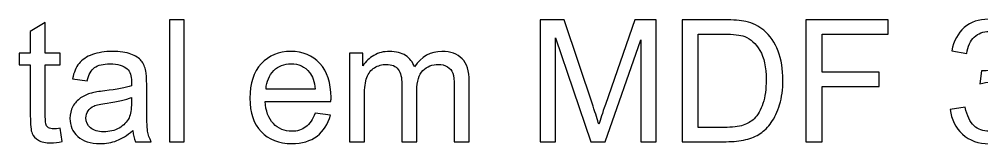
# Model space of a CAD drawing. Header units: millimetres. Extents: x -300 to 279, y -192 to 238.
# Drawn here: x -62.3 to 33.5, y 225.8 to 238.2 of the extents above; entities that cross this region are included whole.
import ezdxf

# ---------------------------------------------------------------- set-up
doc = ezdxf.new("R2010")
doc.units = ezdxf.units.MM
doc.layers.add('CAMADA_1', color=7, linetype='CONTINUOUS')

msp = doc.modelspace()

# ---------------------------------------------------------------- linework, layer by layer
at = {"layer": 'CAMADA_1', "color": 250}
for points, knots in [([(-58.2216, 227.3433), (-58.2216, 227.3433), (-58.0184, 226.0281), (-58.0184, 226.0281), (-58.4361, 225.9406), (-58.8115, 225.8955), (-59.1389, 225.8955), (-59.6779, 225.8955), (-60.0956, 225.9801), (-60.3947, 226.1523), (-60.6911, 226.3244), (-60.8999, 226.5474), (-61.0213, 226.8268), (-61.1426, 227.1062), (-61.2019, 227.6932), (-61.2019, 228.5879), (-61.2019, 228.5879), (-61.2019, 233.6509), (-61.2019, 233.6509), (-61.2019, 233.6509), (-62.3026, 233.6509), (-62.3026, 233.6509), (-62.3026, 233.6509), (-62.3026, 234.8024), (-62.3026, 234.8024), (-62.3026, 234.8024), (-61.2019, 234.8024), (-61.2019, 234.8024), (-61.2019, 234.8024), (-61.2019, 236.9755), (-61.2019, 236.9755), (-61.2019, 236.9755), (-59.7118, 237.8701), (-59.7118, 237.8701), (-59.7118, 237.8701), (-59.7118, 234.8024), (-59.7118, 234.8024), (-59.7118, 234.8024), (-58.2216, 234.8024), (-58.2216, 234.8024), (-58.2216, 234.8024), (-58.2216, 233.6509), (-58.2216, 233.6509), (-58.2216, 233.6509), (-59.7118, 233.6509), (-59.7118, 233.6509), (-59.7118, 233.6509), (-59.7118, 228.5032), (-59.7118, 228.5032), (-59.7118, 228.077), (-59.6864, 227.8033), (-59.6328, 227.6819), (-59.582, 227.5606), (-59.4973, 227.4646), (-59.3788, 227.3912), (-59.2602, 227.3207), (-59.0909, 227.284), (-58.8708, 227.284), (-58.7071, 227.284), (-58.4898, 227.3038), (-58.2216, 227.3433)], [0, 0, 0, 0, 0.05, 0.05, 0.05, 0.1, 0.1, 0.1, 0.15, 0.15, 0.15, 0.2, 0.2, 0.2, 0.25, 0.25, 0.25, 0.3, 0.3, 0.3, 0.35, 0.35, 0.35, 0.4, 0.4, 0.4, 0.45, 0.45, 0.45, 0.5, 0.5, 0.5, 0.55, 0.55, 0.55, 0.6, 0.6, 0.6, 0.65, 0.65, 0.65, 0.7, 0.7, 0.7, 0.75, 0.75, 0.75, 0.8, 0.8, 0.8, 0.85, 0.85, 0.85, 0.9, 0.9, 0.9, 0.95, 0.95, 0.95, 1, 1, 1, 1]), ([(-47.3675, 226.014), (-47.3675, 226.014), (-47.3675, 238.1382), (-47.3675, 238.1382), (-47.3675, 238.1382), (-45.8773, 238.1382), (-45.8773, 238.1382), (-45.8773, 238.1382), (-45.8773, 226.014), (-45.8773, 226.014), (-45.8773, 226.014), (-47.3675, 226.014), (-47.3675, 226.014)], [0, 0, 0, 0, 0.25, 0.25, 0.25, 0.5, 0.5, 0.5, 0.75, 0.75, 0.75, 1, 1, 1, 1]), ([(-10.4869, 226.014), (-10.4869, 226.014), (-10.4869, 238.1382), (-10.4869, 238.1382), (-10.4869, 238.1382), (-8.0824, 238.1382), (-8.0824, 238.1382), (-8.0824, 238.1382), (-5.215, 229.5559), (-5.215, 229.5559), (-4.9497, 228.7572), (-4.7578, 228.1589), (-4.6364, 227.761), (-4.4982, 228.2012), (-4.2808, 228.8503), (-3.9873, 229.7055), (-3.9873, 229.7055), (-1.0692, 238.1382), (-1.0692, 238.1382), (-1.0692, 238.1382), (1.0785, 238.1382), (1.0785, 238.1382), (1.0785, 238.1382), (1.0785, 226.014), (1.0785, 226.014), (1.0785, 226.014), (-0.4624, 226.014), (-0.4624, 226.014), (-0.4624, 226.014), (-0.4624, 236.157), (-0.4624, 236.157), (-0.4624, 236.157), (-4.0014, 226.014), (-4.0014, 226.014), (-4.0014, 226.014), (-5.4464, 226.014), (-5.4464, 226.014), (-5.4464, 226.014), (-8.946, 236.3433), (-8.946, 236.3433), (-8.946, 236.3433), (-8.946, 226.014), (-8.946, 226.014), (-8.946, 226.014), (-10.4869, 226.014), (-10.4869, 226.014)], [0, 0, 0, 0, 0.0666667, 0.0666667, 0.0666667, 0.1333333, 0.1333333, 0.1333333, 0.2, 0.2, 0.2, 0.2666667, 0.2666667, 0.2666667, 0.3333333, 0.3333333, 0.3333333, 0.4, 0.4, 0.4, 0.4666667, 0.4666667, 0.4666667, 0.5333333, 0.5333333, 0.5333333, 0.6, 0.6, 0.6, 0.6666667, 0.6666667, 0.6666667, 0.7333333, 0.7333333, 0.7333333, 0.8, 0.8, 0.8, 0.8666667, 0.8666667, 0.8666667, 0.9333333, 0.9333333, 0.9333333, 1, 1, 1, 1]), ([(3.6524, 226.014), (3.6524, 226.014), (3.6524, 238.1382), (3.6524, 238.1382), (3.6524, 238.1382), (7.8292, 238.1382), (7.8292, 238.1382), (8.7719, 238.1382), (9.4915, 238.0818), (9.9882, 237.9661), (10.6825, 237.8052), (11.2752, 237.5145), (11.7662, 237.0968), (12.4069, 236.555), (12.8838, 235.8664), (13.1999, 235.0253), (13.5188, 234.1843), (13.6769, 233.2219), (13.6769, 232.141), (13.6769, 231.221), (13.5696, 230.4054), (13.3551, 229.6942), (13.1407, 228.983), (12.8641, 228.3931), (12.5282, 227.9275), (12.1896, 227.4618), (11.8227, 227.0949), (11.4219, 226.8296), (11.024, 226.5615), (10.5414, 226.3583), (9.977, 226.22), (9.4097, 226.0817), (8.7606, 226.014), (8.0268, 226.014), (8.0268, 226.014), (3.6524, 226.014), (3.6524, 226.014)], [0, 0, 0, 0, 0.0833333, 0.0833333, 0.0833333, 0.1666667, 0.1666667, 0.1666667, 0.25, 0.25, 0.25, 0.3333333, 0.3333333, 0.3333333, 0.4166667, 0.4166667, 0.4166667, 0.5, 0.5, 0.5, 0.5833333, 0.5833333, 0.5833333, 0.6666667, 0.6666667, 0.6666667, 0.75, 0.75, 0.75, 0.8333333, 0.8333333, 0.8333333, 0.9166667, 0.9166667, 0.9166667, 1, 1, 1, 1]), ([(15.9657, 226.014), (15.9657, 226.014), (15.9657, 238.1382), (15.9657, 238.1382), (15.9657, 238.1382), (24.1445, 238.1382), (24.1445, 238.1382), (24.1445, 238.1382), (24.1445, 236.7158), (24.1445, 236.7158), (24.1445, 236.7158), (17.5744, 236.7158), (17.5744, 236.7158), (17.5744, 236.7158), (17.5744, 232.9397), (17.5744, 232.9397), (17.5744, 232.9397), (23.264, 232.9397), (23.264, 232.9397), (23.264, 232.9397), (23.264, 231.5173), (23.264, 231.5173), (23.264, 231.5173), (17.5744, 231.5173), (17.5744, 231.5173), (17.5744, 231.5173), (17.5744, 226.014), (17.5744, 226.014), (17.5744, 226.014), (15.9657, 226.014), (15.9657, 226.014)], [0, 0, 0, 0, 0.1, 0.1, 0.1, 0.2, 0.2, 0.2, 0.3, 0.3, 0.3, 0.4, 0.4, 0.4, 0.5, 0.5, 0.5, 0.6, 0.6, 0.6, 0.7, 0.7, 0.7, 0.8, 0.8, 0.8, 0.9, 0.9, 0.9, 1, 1, 1, 1]), ([(30.3364, 229.2313), (30.3364, 229.2313), (31.8265, 229.4345), (31.8265, 229.4345), (31.9987, 228.5879), (32.2866, 227.9783), (32.6958, 227.6057), (33.105, 227.2332), (33.6073, 227.0469), (34.2028, 227.0469), (34.9084, 227.0469), (35.5039, 227.2896), (35.9837, 227.7751), (36.4634, 228.2605), (36.7033, 228.8616), (36.7033, 229.5785), (36.7033, 230.2614), (36.4804, 230.8259), (36.0316, 231.2718), (35.5857, 231.7149), (35.0185, 231.9378), (34.327, 231.9378), (34.0448, 231.9378), (33.6948, 231.8814), (33.2743, 231.7713), (33.2743, 231.7713), (33.4408, 233.0752), (33.4408, 233.0752), (33.5396, 233.0639), (33.6215, 233.0583), (33.6807, 233.0583), (34.3185, 233.0583), (34.8886, 233.2248), (35.3995, 233.555), (35.9075, 233.8852), (36.1615, 234.3932), (36.1615, 235.079), (36.1615, 235.6236), (35.9752, 236.0752), (35.6055, 236.4336), (35.2358, 236.792), (34.7588, 236.9698), (34.1746, 236.9698), (33.5932, 236.9698), (33.1106, 236.7864), (32.724, 236.4195), (32.3374, 236.0526), (32.089, 235.5023), (31.9789, 234.7685), (31.9789, 234.7685), (30.4888, 235.0394), (30.4888, 235.0394), (30.6722, 236.0385), (31.0843, 236.8146), (31.7306, 237.365), (32.374, 237.9153), (33.1784, 238.189), (34.1379, 238.189), (34.7983, 238.189), (35.4079, 238.0479), (35.9639, 237.7629), (36.5227, 237.4807), (36.9489, 237.094), (37.2424, 236.6058), (37.5387, 236.1147), (37.6855, 235.5954), (37.6855, 235.0451), (37.6855, 234.523), (37.5443, 234.0489), (37.2649, 233.6199), (36.9827, 233.1909), (36.565, 232.8494), (36.0147, 232.5954), (36.7315, 232.4317), (37.2875, 232.0874), (37.6855, 231.5653), (38.0806, 231.046), (38.2781, 230.3913), (38.2781, 229.6095), (38.2781, 228.5512), (37.8915, 227.6509), (37.121, 226.9143), (36.3477, 226.1777), (35.3712, 225.8108), (34.1915, 225.8108), (33.1276, 225.8108), (32.2442, 226.1297), (31.5415, 226.7647), (30.8359, 227.3997), (30.4352, 228.221), (30.3364, 229.2313)], [0, 0, 0, 0, 0.0333333, 0.0333333, 0.0333333, 0.0666667, 0.0666667, 0.0666667, 0.1, 0.1, 0.1, 0.1333333, 0.1333333, 0.1333333, 0.1666667, 0.1666667, 0.1666667, 0.2, 0.2, 0.2, 0.2333333, 0.2333333, 0.2333333, 0.2666667, 0.2666667, 0.2666667, 0.3, 0.3, 0.3, 0.3333333, 0.3333333, 0.3333333, 0.3666667, 0.3666667, 0.3666667, 0.4, 0.4, 0.4, 0.4333333, 0.4333333, 0.4333333, 0.4666667, 0.4666667, 0.4666667, 0.5, 0.5, 0.5, 0.5333333, 0.5333333, 0.5333333, 0.5666667, 0.5666667, 0.5666667, 0.6, 0.6, 0.6, 0.6333333, 0.6333333, 0.6333333, 0.6666667, 0.6666667, 0.6666667, 0.7, 0.7, 0.7, 0.7333333, 0.7333333, 0.7333333, 0.7666667, 0.7666667, 0.7666667, 0.8, 0.8, 0.8, 0.8333333, 0.8333333, 0.8333333, 0.8666667, 0.8666667, 0.8666667, 0.9, 0.9, 0.9, 0.9333333, 0.9333333, 0.9333333, 0.9666667, 0.9666667, 0.9666667, 1, 1, 1, 1]), ([(5.261, 227.4364), (5.261, 227.4364), (7.8462, 227.4364), (7.8462, 227.4364), (8.6449, 227.4364), (9.2714, 227.5098), (9.7258, 227.6594), (10.1802, 227.8089), (10.5414, 228.0178), (10.8123, 228.2887), (11.1905, 228.6697), (11.4868, 229.1833), (11.6985, 229.8268), (11.9102, 230.4703), (12.0174, 231.2492), (12.0174, 232.1664), (12.0174, 233.4364), (11.8086, 234.4129), (11.3937, 235.0959), (10.9788, 235.7789), (10.4737, 236.2361), (9.8782, 236.4675), (9.4492, 236.634), (8.7578, 236.7158), (7.8038, 236.7158), (7.8038, 236.7158), (5.261, 236.7158), (5.261, 236.7158), (5.261, 236.7158), (5.261, 227.4364), (5.261, 227.4364)], [0, 0, 0, 0, 0.1, 0.1, 0.1, 0.2, 0.2, 0.2, 0.3, 0.3, 0.3, 0.4, 0.4, 0.4, 0.5, 0.5, 0.5, 0.6, 0.6, 0.6, 0.7, 0.7, 0.7, 0.8, 0.8, 0.8, 0.9, 0.9, 0.9, 1, 1, 1, 1]), ([(-51.0109, 227.1147), (-51.5641, 226.6434), (-52.0975, 226.3132), (-52.6083, 226.1184), (-53.1191, 225.9237), (-53.6666, 225.8277), (-54.2536, 225.8277), (-55.2188, 225.8277), (-55.9611, 226.062), (-56.4804, 226.5333), (-56.9997, 227.0018), (-57.2593, 227.6029), (-57.2593, 228.3339), (-57.2593, 228.7628), (-57.1605, 229.1551), (-56.9658, 229.5107), (-56.7682, 229.8663), (-56.5114, 230.1485), (-56.1953, 230.363), (-55.8764, 230.5775), (-55.5208, 230.7412), (-55.1229, 230.8513), (-54.8294, 230.9275), (-54.3863, 231.0009), (-53.7964, 231.0742), (-52.5942, 231.2153), (-51.7052, 231.3875), (-51.1379, 231.5851), (-51.1323, 231.7883), (-51.1294, 231.9181), (-51.1294, 231.9717), (-51.1294, 232.5757), (-51.2706, 233.0018), (-51.5528, 233.2502), (-51.9338, 233.586), (-52.501, 233.7525), (-53.2518, 233.7525), (-53.9545, 233.7525), (-54.4738, 233.6283), (-54.8068, 233.3828), (-55.1426, 233.1373), (-55.3882, 232.7027), (-55.549, 232.0761), (-55.549, 232.0761), (-57.0053, 232.2793), (-57.0053, 232.2793), (-56.8727, 232.903), (-56.6553, 233.4082), (-56.3505, 233.792), (-56.0457, 234.1759), (-55.6055, 234.4694), (-55.0297, 234.6782), (-54.4568, 234.8842), (-53.788, 234.9886), (-53.0316, 234.9886), (-52.2809, 234.9886), (-51.6685, 234.9012), (-51.1972, 234.7234), (-50.7287, 234.5456), (-50.3816, 234.3254), (-50.1614, 234.0573), (-49.9413, 233.7892), (-49.7861, 233.4505), (-49.6958, 233.0413), (-49.6478, 232.7873), (-49.6224, 232.3301), (-49.6224, 231.6725), (-49.6224, 231.6725), (-49.6224, 229.697), (-49.6224, 229.697), (-49.6224, 228.3169), (-49.5913, 227.4449), (-49.5292, 227.0752), (-49.47, 226.7054), (-49.3458, 226.3527), (-49.1652, 226.014), (-49.1652, 226.014), (-50.723, 226.014), (-50.723, 226.014), (-50.8726, 226.3273), (-50.9686, 226.6942), (-51.0109, 227.1147)], [0, 0, 0, 0, 0.037037, 0.037037, 0.037037, 0.0740741, 0.0740741, 0.0740741, 0.1111111, 0.1111111, 0.1111111, 0.1481481, 0.1481481, 0.1481481, 0.1851852, 0.1851852, 0.1851852, 0.2222222, 0.2222222, 0.2222222, 0.2592593, 0.2592593, 0.2592593, 0.2962963, 0.2962963, 0.2962963, 0.3333333, 0.3333333, 0.3333333, 0.3703704, 0.3703704, 0.3703704, 0.4074074, 0.4074074, 0.4074074, 0.4444444, 0.4444444, 0.4444444, 0.4814815, 0.4814815, 0.4814815, 0.5185185, 0.5185185, 0.5185185, 0.5555556, 0.5555556, 0.5555556, 0.5925926, 0.5925926, 0.5925926, 0.6296296, 0.6296296, 0.6296296, 0.6666667, 0.6666667, 0.6666667, 0.7037037, 0.7037037, 0.7037037, 0.7407407, 0.7407407, 0.7407407, 0.7777778, 0.7777778, 0.7777778, 0.8148148, 0.8148148, 0.8148148, 0.8518519, 0.8518519, 0.8518519, 0.8888889, 0.8888889, 0.8888889, 0.9259259, 0.9259259, 0.9259259, 0.962963, 0.962963, 0.962963, 1, 1, 1, 1]), ([(-32.8726, 228.8588), (-32.8726, 228.8588), (-31.3317, 228.6556), (-31.3317, 228.6556), (-31.5716, 227.761), (-32.0203, 227.0639), (-32.6751, 226.57), (-33.3298, 226.0761), (-34.1652, 225.8277), (-35.184, 225.8277), (-36.4653, 225.8277), (-37.4813, 226.2228), (-38.232, 227.0131), (-38.9827, 227.8005), (-39.3581, 228.9096), (-39.3581, 230.3348), (-39.3581, 231.808), (-38.9799, 232.9538), (-38.2207, 233.7666), (-37.4615, 234.5823), (-36.4766, 234.9886), (-35.2659, 234.9886), (-34.0946, 234.9886), (-33.1379, 234.5907), (-32.3957, 233.792), (-31.6534, 232.9933), (-31.2809, 231.8701), (-31.2809, 230.4223), (-31.2809, 230.3348), (-31.2837, 230.2022), (-31.2894, 230.0272), (-31.2894, 230.0272), (-37.8341, 230.0272), (-37.8341, 230.0272), (-37.7776, 229.0648), (-37.5067, 228.3254), (-37.0156, 227.8146), (-36.5274, 227.3038), (-35.915, 227.0469), (-35.184, 227.0469), (-34.6393, 227.0469), (-34.1737, 227.1909), (-33.7898, 227.4787), (-33.4032, 227.7666), (-33.0984, 228.2266), (-32.8726, 228.8588)], [0, 0, 0, 0, 0.0666667, 0.0666667, 0.0666667, 0.1333333, 0.1333333, 0.1333333, 0.2, 0.2, 0.2, 0.2666667, 0.2666667, 0.2666667, 0.3333333, 0.3333333, 0.3333333, 0.4, 0.4, 0.4, 0.4666667, 0.4666667, 0.4666667, 0.5333333, 0.5333333, 0.5333333, 0.6, 0.6, 0.6, 0.6666667, 0.6666667, 0.6666667, 0.7333333, 0.7333333, 0.7333333, 0.8, 0.8, 0.8, 0.8666667, 0.8666667, 0.8666667, 0.9333333, 0.9333333, 0.9333333, 1, 1, 1, 1]), ([(-29.4493, 226.014), (-29.4493, 226.014), (-29.4493, 234.8024), (-29.4493, 234.8024), (-29.4493, 234.8024), (-28.1116, 234.8024), (-28.1116, 234.8024), (-28.1116, 234.8024), (-28.1116, 233.5606), (-28.1116, 233.5606), (-27.8378, 233.9896), (-27.4709, 234.3367), (-27.0137, 234.5964), (-26.5565, 234.8588), (-26.0372, 234.9886), (-25.453, 234.9886), (-24.8039, 234.9886), (-24.2705, 234.8532), (-23.8557, 234.5851), (-23.4408, 234.3141), (-23.1473, 233.9388), (-22.978, 233.4534), (-22.278, 234.4778), (-21.3721, 234.9886), (-20.2545, 234.9886), (-19.3796, 234.9886), (-18.7051, 234.7488), (-18.2366, 234.2662), (-17.7653, 233.7836), (-17.5283, 233.0413), (-17.5283, 232.0394), (-17.5283, 232.0394), (-17.5283, 226.014), (-17.5283, 226.014), (-17.5283, 226.014), (-19.0184, 226.014), (-19.0184, 226.014), (-19.0184, 226.014), (-19.0184, 231.5455), (-19.0184, 231.5455), (-19.0184, 232.1382), (-19.0692, 232.5672), (-19.1651, 232.8297), (-19.2611, 233.0921), (-19.4361, 233.301), (-19.6929, 233.4618), (-19.9469, 233.6227), (-20.2461, 233.7017), (-20.5875, 233.7017), (-21.2084, 233.7017), (-21.7221, 233.4957), (-22.1313, 233.0865), (-22.5405, 232.6744), (-22.7437, 232.0169), (-22.7437, 231.1137), (-22.7437, 231.1137), (-22.7437, 226.014), (-22.7437, 226.014), (-22.7437, 226.014), (-24.2338, 226.014), (-24.2338, 226.014), (-24.2338, 226.014), (-24.2338, 231.7177), (-24.2338, 231.7177), (-24.2338, 232.3781), (-24.3552, 232.8748), (-24.5979, 233.205), (-24.8406, 233.5352), (-25.2386, 233.7017), (-25.7889, 233.7017), (-26.2066, 233.7017), (-26.5932, 233.5917), (-26.9488, 233.3715), (-27.3044, 233.1514), (-27.5612, 232.8297), (-27.7221, 232.4035), (-27.8801, 231.9802), (-27.9592, 231.3677), (-27.9592, 230.5691), (-27.9592, 230.5691), (-27.9592, 226.014), (-27.9592, 226.014), (-27.9592, 226.014), (-29.4493, 226.014), (-29.4493, 226.014)], [0, 0, 0, 0, 0.0357143, 0.0357143, 0.0357143, 0.0714286, 0.0714286, 0.0714286, 0.1071429, 0.1071429, 0.1071429, 0.1428571, 0.1428571, 0.1428571, 0.1785714, 0.1785714, 0.1785714, 0.2142857, 0.2142857, 0.2142857, 0.25, 0.25, 0.25, 0.2857143, 0.2857143, 0.2857143, 0.3214286, 0.3214286, 0.3214286, 0.3571429, 0.3571429, 0.3571429, 0.3928571, 0.3928571, 0.3928571, 0.4285714, 0.4285714, 0.4285714, 0.4642857, 0.4642857, 0.4642857, 0.5, 0.5, 0.5, 0.5357143, 0.5357143, 0.5357143, 0.5714286, 0.5714286, 0.5714286, 0.6071429, 0.6071429, 0.6071429, 0.6428571, 0.6428571, 0.6428571, 0.6785714, 0.6785714, 0.6785714, 0.7142857, 0.7142857, 0.7142857, 0.75, 0.75, 0.75, 0.7857143, 0.7857143, 0.7857143, 0.8214286, 0.8214286, 0.8214286, 0.8571429, 0.8571429, 0.8571429, 0.8928571, 0.8928571, 0.8928571, 0.9285714, 0.9285714, 0.9285714, 0.9642857, 0.9642857, 0.9642857, 1, 1, 1, 1]), ([(-37.7494, 231.2464), (-37.7494, 231.2464), (-32.8557, 231.2464), (-32.8557, 231.2464), (-32.9206, 231.9858), (-33.1097, 232.539), (-33.4173, 232.9087), (-33.8886, 233.4816), (-34.5039, 233.7695), (-35.2574, 233.7695), (-35.9404, 233.7695), (-36.5133, 233.5409), (-36.9789, 233.0837), (-37.4418, 232.6265), (-37.6986, 232.014), (-37.7494, 231.2464)], [0, 0, 0, 0, 0.2, 0.2, 0.2, 0.4, 0.4, 0.4, 0.6, 0.6, 0.6, 0.8, 0.8, 0.8, 1, 1, 1, 1]), ([(-51.1294, 230.4167), (-51.6713, 230.1965), (-52.4841, 230.0103), (-53.5678, 229.8579), (-54.1831, 229.7704), (-54.6177, 229.6716), (-54.8717, 229.5615), (-55.1257, 229.4515), (-55.3204, 229.2906), (-55.4587, 229.0817), (-55.597, 228.8701), (-55.6676, 228.6358), (-55.6676, 228.3762), (-55.6676, 227.9839), (-55.518, 227.6537), (-55.216, 227.3912), (-54.914, 227.1288), (-54.4738, 226.9961), (-53.8952, 226.9961), (-53.3223, 226.9961), (-52.8115, 227.1203), (-52.3628, 227.3715), (-51.9168, 227.6198), (-51.5866, 227.9613), (-51.3778, 228.3931), (-51.2169, 228.729), (-51.1379, 229.2229), (-51.1379, 229.8748), (-51.1379, 229.8748), (-51.1294, 230.4167), (-51.1294, 230.4167)], [0, 0, 0, 0, 0.1, 0.1, 0.1, 0.2, 0.2, 0.2, 0.3, 0.3, 0.3, 0.4, 0.4, 0.4, 0.5, 0.5, 0.5, 0.6, 0.6, 0.6, 0.7, 0.7, 0.7, 0.8, 0.8, 0.8, 0.9, 0.9, 0.9, 1, 1, 1, 1])]:
    msp.add_open_spline(points, degree=3, knots=knots, dxfattribs=at)

doc.saveas('drawing.dxf')
